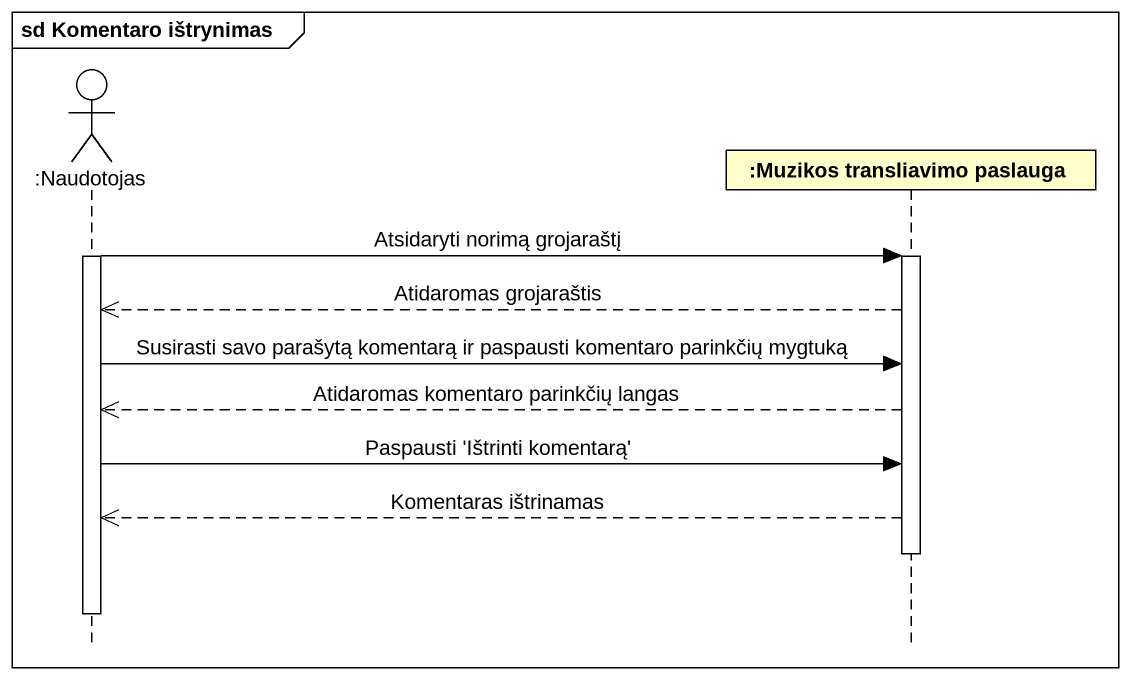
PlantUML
@startuml
mainframe sd Komentaro ištrynimas
hide footbox
actor ":Naudotojas" as Naudotojas
participant ":Muzikos transliavimo paslauga" as Muzikos_transliavimo

activate Naudotojas
Naudotojas -> Muzikos_transliavimo : Atsidaryti norimą grojaraštį
activate Muzikos_transliavimo
Muzikos_transliavimo -->> Naudotojas : Atidaromas grojaraštis
Naudotojas -> Muzikos_transliavimo : Susirasti savo parašytą komentarą ir paspausti komentaro parinkčių mygtuką
Muzikos_transliavimo -->> Naudotojas : Atidaromas komentaro parinkčių langas
Naudotojas -> Muzikos_transliavimo : Paspausti 'Ištrinti komentarą'
Muzikos_transliavimo -->> Naudotojas : Komentaras ištrinamas
deactivate Muzikos_transliavimo
deactivate Naudotojas
@enduml
